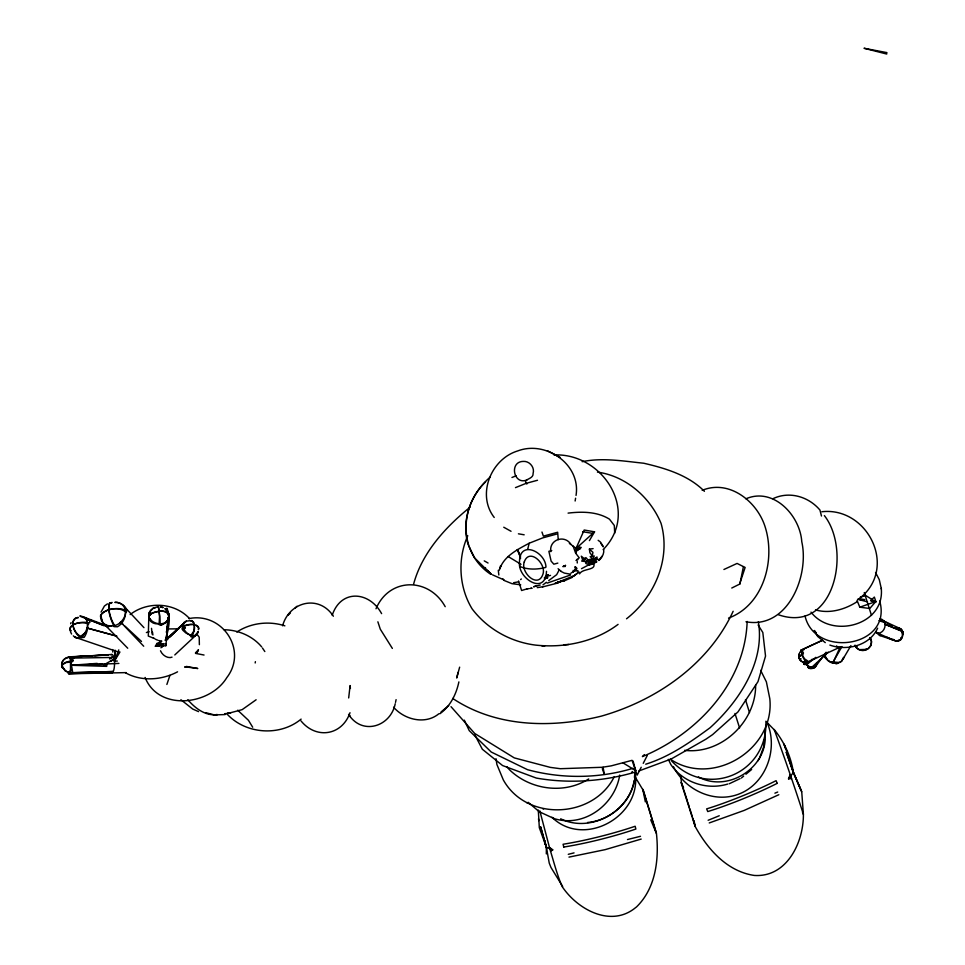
<?xml version="1.0" encoding="UTF-8"?>
<svg xmlns="http://www.w3.org/2000/svg" width="965" height="965" viewBox="0 0 965 965"><rect width="100%" height="100%" fill="white"/><g stroke="black" fill="none" stroke-linecap="round" stroke-linejoin="round"><path stroke-width="1.45" d="M70.674 669.987L70.529 671.495L70.445 659.312L69.432 657.008L67.683 657.708M112.085 602.45L109.684 603.209C107.212 610.954 110.963 619.554 114.063 626.647L117.549 626.768C123.11 623.499 126.138 616.768 125.486 610.435L123.436 609.506A13.775 6.586 -7.5 0 0 108.924 609.784A13.775 6.586 -7.5 0 0 100.577 616.502C100.698 626.792 114.582 628.83 120.661 622.111A13.341 10.856 -38.7 0 0 125.462 613.475C126.644 607.274 120.999 601.665 114.859 602.365C120.227 602.112 125.547 605.622 126.885 610.929L126.246 610.821L126.343 612.377C119.25 606.394 106.464 607.998 100.613 615.043L100.553 616.37M546.335 853.904L546.371 847.234L544.393 840.129M100.818 617.974L100.843 615.947M152.277 609.313C139.274 620.037 166.306 631.701 168.996 616.563C169.152 613.04 163.929 599.518 169.008 616.454M199.369 644.68L199.212 637.19L196.438 633.498M765.884 721.217C768.031 773.267 707.007 799.527 671.375 760.649M870.539 639.602L870.551 638.492C873.928 644.234 868.03 651.532 861.649 650.374A8.504 7.732 -9.8 0 1 856.136 647.394L855.448 645.862M190.672 620.797L193.35 621.665L194.496 628.492A8.83 4.584 -78.2 0 1 192.843 634.101L191.926 635.585C186.45 634.463 181.191 627.877 184.013 622.377L186.064 621.641M154.834 607.854L152.82 608.493A10.157 8.552 0.9 0 0 148.863 614.102L148.296 636.056L154.135 638.432A15.778 13.341 0.8 0 1 153.314 637.877M68.949 672.895L69.082 673.896L70.734 669.722M69.902 629.421C71.277 622.172 82.881 621.617 88.696 623.993L88.732 622.606L89.829 622.449C91.41 617.528 69.757 612.92 85.752 618.408C89.118 624.09 87.791 631.942 84.245 637.274L81.193 637.781C74.474 634.572 68.069 619.844 78.117 617.323M755.631 685.174C756.017 721.651 721.229 754.702 684.595 750.336M62.52 667.708C59.637 663.691 64.112 657.044 69.058 657.262M168.393 618.456L168.972 615.067L165.823 645.73L165.92 644.15L165.823 645.73L155.449 646.2L156.439 644.463L158.212 643.691L162.639 643.981M593.149 559.459A4.68 2.232 -17.2 0 1 593.982 561.485L590.737 563.765C586.491 561.389 595.996 560.255 597.094 557.07L590.085 560.786L588.771 565.249M111.277 672.545A9.168 2.63 90 0 0 114.533 663.474L115.124 650.181M881.25 588.361C885.098 625.163 831.758 639.3 811.01 612.124M895.87 627.696C899.971 626.755 903.264 630.76 902.987 634.186L902.866 631.725L901.744 630.398C905.954 635.477 898.246 645.163 892.83 639.312L895.894 641.158L900.827 639.699L900.972 638.167M764.389 739.431L763.798 746.536L759.286 758.731L757.585 761.12M590.315 562.764L589.808 561.558L594.223 560.918L597.902 559.097L595.296 559.664M546.504 571.328C545.43 596.165 517.324 578.228 519.496 562.052C519.267 539.616 545.201 551.425 545.973 566.853L545.732 567.42C537.614 569.615 527.855 569.869 520.099 566.564L520.352 566.009M550.798 551.691C548.916 539.809 564.199 534.296 570.785 544.115M635.356 772.072C635.392 808.007 593.029 834.629 560.689 818.815M117.332 661.061L114.437 661.097L115.511 650.796M634.186 780.408C630.567 802.868 610.049 820.588 587.564 822.494M634.475 777.573L635.079 771.904M348.679 697.948L350.102 685.56L350.404 688.455M166.137 639.614L168.972 615.067L166.511 632.304M158.212 643.691L155.449 646.2L159.068 646.128L159.406 643.426M747.163 621.448C744.992 683.111 697.273 733.883 642.4 756.608L644.379 754.618M61.857 663.558L62.303 661.881A8.987 7.527 19.8 0 1 65.897 658.287L66.874 657.973M166.547 632.099L166.981 629.156M167.415 626.225L168.996 615.393L168.429 618.903L165.558 622.908L161.179 625.272L159.092 624.632L159.539 616.189L158.549 606.527M166.535 632.497L167.814 624.464M575.128 501.004L575.586 498.217M576.045 495.419C581.014 464.418 545.876 440.209 517.783 450.908C491.016 458.966 476.433 494.647 494.225 517.457M168.887 615.622L168.296 618.71M589.844 562.752L589.145 562.74L592.558 560.52L589.229 562.438M902.866 632.57L901.986 631.074L885.038 624.307L902.878 631.689A6.924 2.823 -22.2 0 1 902.697 633.088M167.367 624.319L167.874 621.388M825.497 654.137L825.304 657.648L826.317 658.805M198.476 629.699L198.754 628.408C196.426 622.389 187.114 624.174 182.554 626.611L182.011 628.903L182.904 630.314L185.943 633.04L189.96 634.97M739.865 584.163L743.424 566.612M817.259 663.184L815.208 667.406L809.526 668.359M61.615 666.332L61.857 667.032A9.083 4.005 -8.4 0 0 62.532 667.901M774.123 729.721L766.922 722.303M118.695 652.075L119.962 651.978L114.437 661.097L115.016 658.263M807.259 661.7C805.413 663.618 799.092 661.423 798.863 657.43A6.996 2.63 -19.9 0 1 800.661 655.126L801.831 654.379L804.521 658.818L807.922 661.109L806.812 662.424L804.87 660.446A6.827 1.387 64.9 0 1 801.831 654.379L801.071 650.169L822.518 640.253L801.071 650.169M395.517 702.363L396.096 699.649M799.189 654.029L799.225 658.468L800.866 658.999M603.125 549.652C640.543 511.571 602.703 452.73 553.97 454.949M799.273 653.45L798.875 657.032M527.783 548.928L529.182 543.235L542.559 537.939L556.588 534.103M816.076 664.861L813.953 668.07M106.922 664.21L106.693 666.369L73.485 665.343L118.888 663.413M458.146 672.352L456.698 678.021L459.642 667.153M458.882 681.905C456.264 694.281 450.378 706.223 439.895 713.75M157.753 606.647L152.82 608.493L155.124 607.588M619.699 775.076C615.115 804.798 583.849 827.994 554.127 818.597L553.259 818.199M413.587 584.211C421.958 552.873 445.299 527.24 470.027 507.24M812.397 668.468L813.76 667.768L811.227 667.683L813.362 667.092C808.996 668.938 805.51 661.869 803.797 662.34A7.841 2.967 -20.7 0 0 805.124 664.596L803.676 663.775L805.28 661.676L807.838 666.212L812.542 668.275L811.336 668.612A7.804 5.392 -88.6 0 1 807.898 667.298M168.622 614.995L168.284 612.341L165.172 608.613M101.072 612.063L104.425 606.02L107.453 603.861M870.768 645.645L871.479 641.665L869.948 637.913M576.986 559.398L579.253 557.867L575.598 553.09L576.708 549.773M163.821 643.571L161.638 647.226M166.873 684.462L169.936 675.404M843.494 657.527L841.48 661.29L836.595 663.715A10.181 4.125 78.6 0 1 835.63 663.606M570.906 573.15L573.62 571.473L576.238 567.348M591.786 563.283L590.725 563.717L589.555 561.594L596.491 561.558L592.522 563.56M111.168 654.849A9.168 2.63 90 0 1 113.725 657.02L114.437 661.097L115.498 658.287M500.34 566.431L500.654 565.623M790.166 774.593L788.526 778.839L791.517 778.538M114.437 661.097L118.779 649.903M70.638 623.728L71.072 622.618M592.691 560.219L590.085 560.786L589.398 561.992L590.025 562.1L581.69 561.111L582.643 559.869L581.292 556.19L585.574 559.688M82.121 637.31L82.833 635.501L82.182 635.561L82.604 637.153M499.062 570.436L500.847 566.033M499.737 568.904C504.225 555.912 517.867 549.326 529.182 543.235M191.926 635.585L195.232 635.356M198.344 629.168L198.597 628.601A9.011 4.451 -9.1 0 0 197.27 625.839L196.052 625.236M395.228 703.726C390.608 726.79 362.116 735.776 348.57 714.365M573.126 546.166L575.49 552.752L576.033 548.397L584.187 530.026L594.549 531.824L589.398 540.617M842.903 659.264L850.925 645.609M844.11 657.237L841.649 661.206L839.707 662.545M332.213 615.284C340.778 589.048 369.257 590.99 381.609 613.631M832.879 663.1L840.226 646.827M197.125 652.605L198.404 649.976L195.461 652.847M815.787 666.248L826.088 652.231M62.556 664.39L63.642 663.462A9.083 4.005 -8.4 0 1 68.768 661.459L73.075 661.013L70.795 661.134L72.689 672.316L70.819 673.196L64.932 670.747L61.869 665.307L65.68 662.617L72.073 661.918L72.146 660.772L73.316 660.313L71.229 657.503L68.334 656.875L108.249 654.97L94.775 655.693M799.756 652.545L800.636 651.254M282.588 625.79C289.331 601.436 319.053 594.211 333.383 616.225M350.006 712.713C342.056 735.571 316.194 739.588 301.008 720.915M641.218 767.259L637.177 775.112L632.039 760.336L611.231 765.86L602.16 767.284L560.315 768.707L550.315 767.38L514.273 757.887L474.732 733.484L451.017 706.67M643.233 763.339L647.274 755.486M877.631 628.167C869.839 645.609 846.872 651.242 829.876 645.078M575.598 553.09L576.986 550.472L581.244 547.396M559.085 570.146L556.672 574.67L548.699 580.604M467.772 535.708C457.446 558.868 458.845 587.106 472.126 608.879C487.349 629.047 510.654 642.002 535.647 645.115C564.356 648.154 594.717 641.978 618.082 624.379M733.147 611.267C708.612 664.402 656.574 700.361 601.34 716.139C551.859 728.334 496.396 727.574 452.681 698.431M824.448 654.246L826.209 658.613A10 8.227 29.2 0 0 832.493 663.027L841.975 646.55M592.329 559.314L594.259 556.009L590.182 556.624L593.173 559.519L591.292 559.23A4.379 2.087 -17.2 0 0 587.046 560.641L585.827 561.956A4.68 2.232 -17.2 0 0 586.648 563.922L590.737 563.765M790.854 776.596L788.526 778.839L793.399 772.446C790.998 756.476 784.292 742.001 774.171 729.48C784.521 757.513 794.219 785.787 803.387 814.231C803.676 842.361 786.873 877.583 754.316 875.448C727.176 871.455 707.671 849.321 695.15 826.426L681.519 783.761L680.856 776.451M376.012 608.758C389.378 577.179 428.93 577.191 445.203 606.683M84.377 633.583L83.195 635.465L84.655 633.269A11.122 7.286 -68.4 0 0 87.526 625.224L87.453 622.582L85.065 622.304A11.689 5.428 -7.4 0 0 72.966 624.97A11.689 5.428 -7.4 0 0 70.602 630.977M589.47 562.752L589.482 561.775M870.804 645.573L867.993 648.83M148.827 614.162L148.839 616.346L149.623 615.163A10.398 5.066 -8.1 0 1 159.068 611.279C175.618 608.601 167.138 630.869 166.149 639.421L166.064 640.121L186.257 621.11M255.194 662.979L255.387 661.664M614.319 776.644C593.222 818.899 526.48 821.649 503.308 779.901L496.891 764.473L495.986 758.707M900.936 639.156C903.976 638.01 901.177 628.637 902.299 632.907M806.414 664.813L805.268 663.16M196.245 652.895L198.404 649.976M807.874 661.64L806.885 662.424L838.464 647.889M871.492 615.429L864.278 592.534M120.227 622.425L122.857 624.138M602.027 556.25L598.831 560.267M485.576 481.897C458.858 507.264 458.665 553.271 490.787 574.332M84.655 633.269L78.841 637.781L77.176 638.191L74.836 637.045M859.791 607.202L875.834 601.545L870.599 600.64L874.35 597.07L875.834 601.545L869.767 608.481L859.791 607.202L857.041 600.375M900.683 639.626L899.657 640.229M862.252 596.165C896.943 564.923 866.449 506.661 821.854 511.74M598.903 560.484C601.883 557.734 604.343 553.717 603.704 549.543M160.95 647.804L163.013 645.935L162.241 646.055L160.371 642.063M631.629 772.374L632.473 771.53M287.968 615.368L290.453 612.871M295.218 608.022L297.003 606.237M170.13 636.876L183.652 623.462L183.29 626.804L184.846 625.971A9.011 4.451 -9.1 0 1 190.636 624.572L192.59 624.536M545.153 577.54L548.132 574.645L544.863 579L545.261 577.444L548.132 574.645L544.272 578.023M166.921 639.433L183.652 623.462L164.991 640.169M812.277 659.167L806.523 664.656L805.691 662.666M576.587 550.146L579.965 546.974M174.786 654.946L196.824 634.415M898.294 640.844L899.537 640.386L898.222 640.917M811.179 667.864L828.211 652.135M801.384 650.772L802.578 650.977M159.068 646.128L160.069 645.223L155.449 646.2L164.122 644.077M569.374 543.416L576.177 548.397L594.549 531.824M576.165 569.085L573.62 571.473L575.417 570.544L573.62 571.473L573.101 570.399M256.123 699.77L242.131 709.661L228.572 713.268M301.116 719.106C279.862 736.765 245.484 734.256 226.92 713.895M520.618 579.579L521.341 578.964M741.385 778.019L743.653 776.125M745.933 774.22L751.639 769.479M438.87 713.75C425.3 725.005 404.444 719.733 393.575 707.2M441.053 711.941L448.713 705.608M490.22 477.072C471.113 493.429 460.619 520.316 468.266 544.984M815.847 657.322L806.523 664.656L805.546 662.171M111.023 661.302L114.16 658.89L103.617 665.066L106.85 664.523L71.072 665.271L97.188 663.389M542.993 584.838L546.419 582.293M866.087 649.65L866.787 649.083L864.025 650.289L865.919 649.361M801.155 650.651L804.002 649.638M626.538 618.782C654.716 596.708 671.121 558.807 661.073 523.404C650.241 497.289 625.911 475.986 597.456 472.114M130.142 614.584C147.416 601.05 174.556 602.184 189.61 618.662M550.533 851.263L552.728 849.863L549.387 847.306M579.555 573.898C582.39 567.963 597.878 570.834 593.125 562.631M184.966 667.334L186.426 666.441L197.777 668.504L184.846 666.755M574.477 571.039L573.294 571.678L574.235 571.196M576.986 550.472L580.508 548.422L576.756 549.905M584.09 558.687L585.912 557.625L590.025 562.1L586.322 561.316M857.306 601.581C845.171 609.446 829.755 614.066 815.509 609.88M177.56 671.821C161.77 680.228 141.276 681.736 125.366 672.714M581.521 568.687L592.908 562.619M574.682 575.466L557.613 582.39M236.799 632.027C250.876 622.835 268.933 620.7 284.868 625.839M555.297 582.993L556.13 582.812M731.772 588.023L739.588 584.139L745.137 567.456L737.079 563.427L723.919 569.495M778.815 794.726L744.184 810.419L709.251 822.94M588.698 778.948C564.006 794.678 530.099 789.852 509.375 769.648L506.758 766.668M577.89 559.64L575.984 560.472M729.226 783.761L740.034 778.659M160.805 624.729L163.025 623.679L160.166 624.584M595.055 562.74L596.792 561.932M572.534 577.275L564.006 580.966M526.866 479.967C513.694 485.467 508.893 461.777 523.102 461.415C529.411 460.775 534.936 467.35 533.102 473.441C533.693 479.786 521.631 478.737 526.854 484.032M156.595 643.583L161.469 641.46M860.237 597.383L865.231 595.212L875.967 601.979M860.225 597.311L865.231 595.212M588.011 560.158L589.084 559.724L590.025 562.1M708.141 820.274L719.263 815.751M774.907 793.17L777.694 792.036M511.969 477.482L516.118 475.817M515.479 487.627L526.202 483.32L537.493 480.268M527.035 588.855L521.607 590.52L518.543 580.966M589.277 562.293L589.434 561.895M562.872 580.737L560.822 581.497M68.117 673.437L112.64 672.472L69.396 673.594M593.246 563.777L594.247 563.403L589.024 565.176M745.909 498.808C773.399 486.855 800.082 515.431 801.77 541.715C809.526 575.876 787.717 629.59 745.981 621.762M702.194 490.329C729.456 479.05 757.682 501.848 765.341 527.541C775.607 560.822 763.279 605.308 728.539 618.095M570.617 574.983L547.155 583.113M645.718 764.208C669.469 756.825 690.108 742.35 709.975 727.827C738.695 701.845 765.269 662.231 758.345 621.653M575.707 568.771L577.022 568.313M641.194 839.08L605.127 849.658L568.976 857.113M111.844 654.475L69.516 657.141M558.313 582.92L542.511 586.925M562.655 886.449L550.967 867.451L549.242 863.084L546.371 847.234L540.641 826.921L546.371 847.234L552.728 849.863L549.954 849.321L539.833 810.889M638.818 770.987L671.158 759.021L705.91 739.19L712.58 734.63L737.972 711.929L757.983 681.652L765.534 656.079L762.82 632.485L758.092 624.97M632.883 768.357C598.831 778.646 561.823 778.96 527.517 769.684L491.245 752.037L469.243 730.626L464.298 720.131M545.322 578.409L547.891 577.649L545.285 578.397M146.378 632.558L149.153 631.785M772.905 498.724C789.249 490.871 808.489 496.493 819.948 510.051L821.468 516.01M634.536 772.314C602.775 781.493 568.916 783.797 536.323 778.067L502.572 765.547L482.343 749.25L474.877 734.98M551.751 550.533L548.88 551.317L551.124 561.135L553.838 564.187L557.842 563.102M518.615 581.811L513.561 582.727M547.674 576.129L550.52 575.393M538.036 585.586L540.207 585.019M568.276 854.315L574.054 852.879M627.491 839.538L640.495 836.293M590.387 562.933L591.062 562.764M589.313 562.173L589.989 562.016L589.35 562.076M186.004 621.171L191.673 620.555L194.049 623.209M896.955 641.134L898.186 640.856L896.726 641.17M558.12 582.281L565.406 580.194L556.057 582.848M727.755 784.05C707.055 790.419 683.087 782.567 670.844 764.533L668.335 759.346M542.873 586.78L537.264 587.625M527.011 588.976L529.242 588.59M166.45 639.626L167.693 639.445L166.149 639.421L168.935 614.838M568.083 513.115C581.992 511.462 597.202 511.522 609.47 519.17L614.307 525.479L614.705 533.163M582.148 461.68C602.558 457.434 623.281 461.137 643.703 463.224C665.476 468.266 688.274 475.094 704.414 491.306M589.398 549.097L592.92 552.318L592.305 555.949L589.88 552.692L589.398 549.097L593.113 548.639M187.849 699.758C195.051 708.165 205.448 716.247 217.173 714.582M206.04 712.761L214.327 714.908L217.282 714.57M224.676 713.726L230.587 713.051L227.704 712.978M806.306 662.159L804.81 662.328A6.972 6.333 -49.5 0 1 800.817 660.832L799.913 659.783M168.923 615.923L168.429 618.903L169.008 614.331L168.308 613.306A10.398 5.066 -8.1 0 0 159.068 611.279L151.831 613.113L148.694 616.116C148.381 620.893 153.061 624.15 157.524 623.824M78.925 637.841L75.005 637.37L73.328 635.826M167.56 628.951L178.718 628.818M188.863 618.613C222.167 611.774 248.077 650.096 226.823 677.599C209.803 705.656 158.465 711.362 145.088 677.442M861.998 650.374L863.844 650.253L861.649 650.374M837.451 663.305L832.493 663.027M70.047 658.13L70.759 659.312L70.047 658.13L109.624 657.503M541.932 645.947L544.936 645.778M564.115 644.741L568.783 644.487M69.432 657.008L91.784 655.85M78.346 617.684L76.633 617.769A11.387 6.948 56.6 0 0 77.224 633.836L80.903 636.9M224.073 629.771C238.234 629.892 252.48 635.947 261.684 646.888M71.072 665.271L102.121 664.185M214.327 714.908L225.135 714.57M68.708 673.787L126.27 672.617M69.975 657.913L74.353 657.877M865.46 649.433L859.224 649.638L856.1 647.37M185.304 627.624L182.626 627.443L183.772 628.661L184.05 626.985L182.626 627.564L185.34 628.082M800.841 658.926L799.925 658.805M857.969 599.205L863.928 599.977M871.371 600.954L875.834 601.545M897.788 627.974L900.574 628.794L902.48 631.17M520.726 584.826L512.017 583.668L504.478 580.604L502.729 578.783M582.607 531.739L592.739 533.356M518.422 533.814L524.176 534.803M858.922 598.626L864.761 599.639M570.11 574.139L564.332 573.089L560.894 571.34M195.521 653.389L204.049 655.03M157.826 606.382L158.007 606.418A10.145 0.796 84.3 0 1 160.13 622.123L160.19 623.848M162.892 607.492L160.335 606.889L162.868 607.588M158.743 640.483L159.756 640.736A15.778 13.341 0.8 0 0 161.806 641.062M71.181 672.689C67.719 672.907 70.505 670.458 71.133 672.762L113.267 671.519L69.866 672.774L66.09 671.338L62.363 667.092M857.861 599.361L867.511 601.858M116.874 636.104L87.055 628.022L115.86 635.887M778.466 614.765C834.46 634.198 851.6 550.412 824.387 515.612M835.268 663.281L837.753 663.389L838.79 662.473L830.057 661.664L827.922 660.374L825.027 656.514L825.099 657.43A10.217 3.944 -21.5 0 0 826.667 658.661M856.57 646.731L854.99 645.151M116.874 651.508L74.775 637.177M880.14 635.633L893.831 640.253L887.052 637.262M878.946 620.604L884.615 622.546M698.407 776.934C728.985 793.676 770.746 765.474 764.654 730.71M111.614 602.968L109.757 602.872A13.389 3.932 72.2 0 0 113.424 623.486L114.678 625.513M902.082 632.425L902.806 632.702M106.608 625.694L84.462 617.359M108.008 626.985L85.632 618.408L87.152 620.35L85.752 618.408L103.737 625.622M542.752 808.718L543.597 809.044M527.035 802.856L527.759 803.133M582.643 559.869L584.488 560.593M892.613 639.783L877.547 633.076M890.683 638.939L893.831 640.253M198.561 711.627L192.747 709.07L180.889 699.722M492.464 574.814L503.79 579.82M554.127 818.597L539.23 811.71L528.157 802.289M883.807 621.014L899.247 628.167M560.158 457.398L547.155 450.643M825.268 642.642L817.645 636.442L814.267 630.471L816.414 633.112M801.915 650.301L801.288 649.964L803.459 652.895L802.88 654.632L799.346 656.586L798.875 657.985M503.754 527.228L511.04 531.293M484.249 560.87L488.061 563.017M880.888 619.482L891.841 625.73M508.133 556.528L521.028 564.32M809.104 668.094L807.97 667.285M622.908 762.82L635.646 770.589L634.898 767.706M670.253 759.117C712.544 787.778 775.136 749.383 769.805 698.72L766.379 681.857L760.637 670.337M551.932 817.234C583.801 848.549 641.737 816.426 635.211 773.194M598.167 540.316L600.447 542.065L603.149 546.347M876.449 632.135L879.682 635.018M70.023 629.856L71.096 630.712M558.096 568.723L561.208 571.401M875.991 632.147L879.996 635.706L878.753 633.921M900.574 628.794L901.684 629.819M125.04 626.176L141.505 641.46M237.704 710.216L248.427 720.276L252.697 727.224M165.112 608.831L168.187 612.654L168.803 614.97M103.219 623.125L127.73 648.227M120.661 622.111L143.713 646.224M487.446 570.303L491.209 574.259L474.587 557.891L468.906 546.274M123.05 605.308L143.954 627.648M600.833 543.307L603.209 546.89M392.357 648.408L380.294 629.192L377.87 621.81M262.48 648.058L264.832 651.544M634.488 775.86L643.498 790.818L656.405 833.109C659.192 858.959 655.971 888.053 636.393 907.052L635.826 907.438C611.243 928.041 577.528 909.633 562.173 886.594C556.962 874.592 553.826 861.793 549.954 849.321M102.013 619.892C102.483 624.464 107.199 627.347 111.421 626.104M869.923 637.949L870.973 639.711M855.099 645.633L856.136 647.394M901.949 630.989L902.854 632.618M71.579 634.029L70.421 631.605M349.33 714.908L350.331 716.693M875.545 572.486L879.284 579.663L881.407 589.096M804.388 661.483L805.232 663.196M766.668 721.567C779.141 748.587 765.8 785.558 736.512 794.907C712.025 802.928 684.583 789.02 673.401 766.608M148.887 617.829L150.805 620.471L148.863 617.19M801.071 790.359L793.399 772.446L786.294 752.314L793.399 772.446L801.722 791.686L803.387 814.231L802.506 812.325M520.521 557.734L517.433 549.58L520.509 556.25M517.433 549.58L520.461 556.371M789.647 761.108L793.399 772.446L801.662 791.734M683.51 787.681L681.23 782.386L683.678 789.563M520.087 557.565L520.545 558.639M650.712 819.792L656.284 833.121L642.774 789.237L645.356 801.927M101.82 619.554L101.373 617.504M602.305 768.683L604.307 774.364L603.101 767.272M541.968 532.041L543.379 536.13L557.661 532.246L558.24 539.664M785.438 748.357L784.026 744.111L787.223 752.784M734.98 713.461L739.576 727.887M684.137 790.926L687.55 801.493M745.487 699.661L749.491 712.58M687.912 802.651L689.384 807.271M789.865 761.204L793.399 772.446M689.818 808.67L692.303 816.619M692.701 817.874L695.222 826.426L694.004 820.708M544.381 840.238L546.371 847.234L539.314 827.68L538.301 810.057M633.088 761.011L635.646 770.589M879.706 601.038C892.782 647.25 815.003 658.866 805.027 616.02M498.845 575.007L498.278 570.327M538.482 818.815L538.832 820.66M485.431 567.565L485.564 568.337M149.997 614.838L149.575 611.955L149.925 614.934M152.482 632.123L152.904 634.994M151.505 628.336L152.193 634.295M194.568 626.611L193.772 631.11L190.515 636.019L191.311 637.033L195.171 636.019L198.175 631.532A8.685 6.08 44.5 0 1 195.485 635.296M805.136 661.821L805.22 663.051M112.676 649.554L112.808 652.087M900.864 637.949L900.888 638.902M577.227 561.449L577.263 562.993M157.765 640.181A15.778 13.341 0.8 0 1 154.991 638.951M879.67 618.782A7.37 6.116 -70.6 0 1 884.845 627.141A7.37 6.116 -70.6 0 1 876.341 632.956M172.035 657.153A8.576 6.116 44.2 0 1 160.492 650.772M856.968 646.429A8.697 3.45 -22 0 1 855.859 646.14M838.85 647.189A6.864 1.267 64.8 0 1 836.571 645.875M564.947 565.659L564.935 566.66L563.729 566.057L564.947 565.659M524.248 561.992C520.352 572.329 537.734 589.024 542.849 574.465C546.89 564.055 529.278 547.239 524.248 561.992M578.891 572.136L574.754 575.236L578.891 572.136M111.361 657.249L109.528 658.914L113.725 657.02L111.361 657.249M574.199 575.586L573.27 576.189L574.199 575.586M556.805 582.8L560.183 581.738L556.805 582.8M565.526 565.418L562.909 566.648L565.526 565.442M536.974 585.851L533.717 586.696L536.974 585.851M531.848 588.228L530.521 588.409L531.848 588.228M577.721 570.701L576.841 570.773L575.092 566.925L576.841 570.773L577.721 570.701M886.654 52.568L864.025 48.25L886.739 54.04L886.654 52.568M777.199 783.351L776.077 780.673A76.319 11.23 -22.5 0 1 706.645 808.887L707.767 811.565A76.319 11.339 -22.5 0 0 777.199 783.351M806.523 664.656L805.715 662.074L806.523 664.656M563.777 847.041L563.077 844.254A75.656 11.327 -14.3 0 0 635.163 826.257L635.863 829.044A75.656 11.435 -14.3 0 1 563.777 847.041"/></g></svg>
